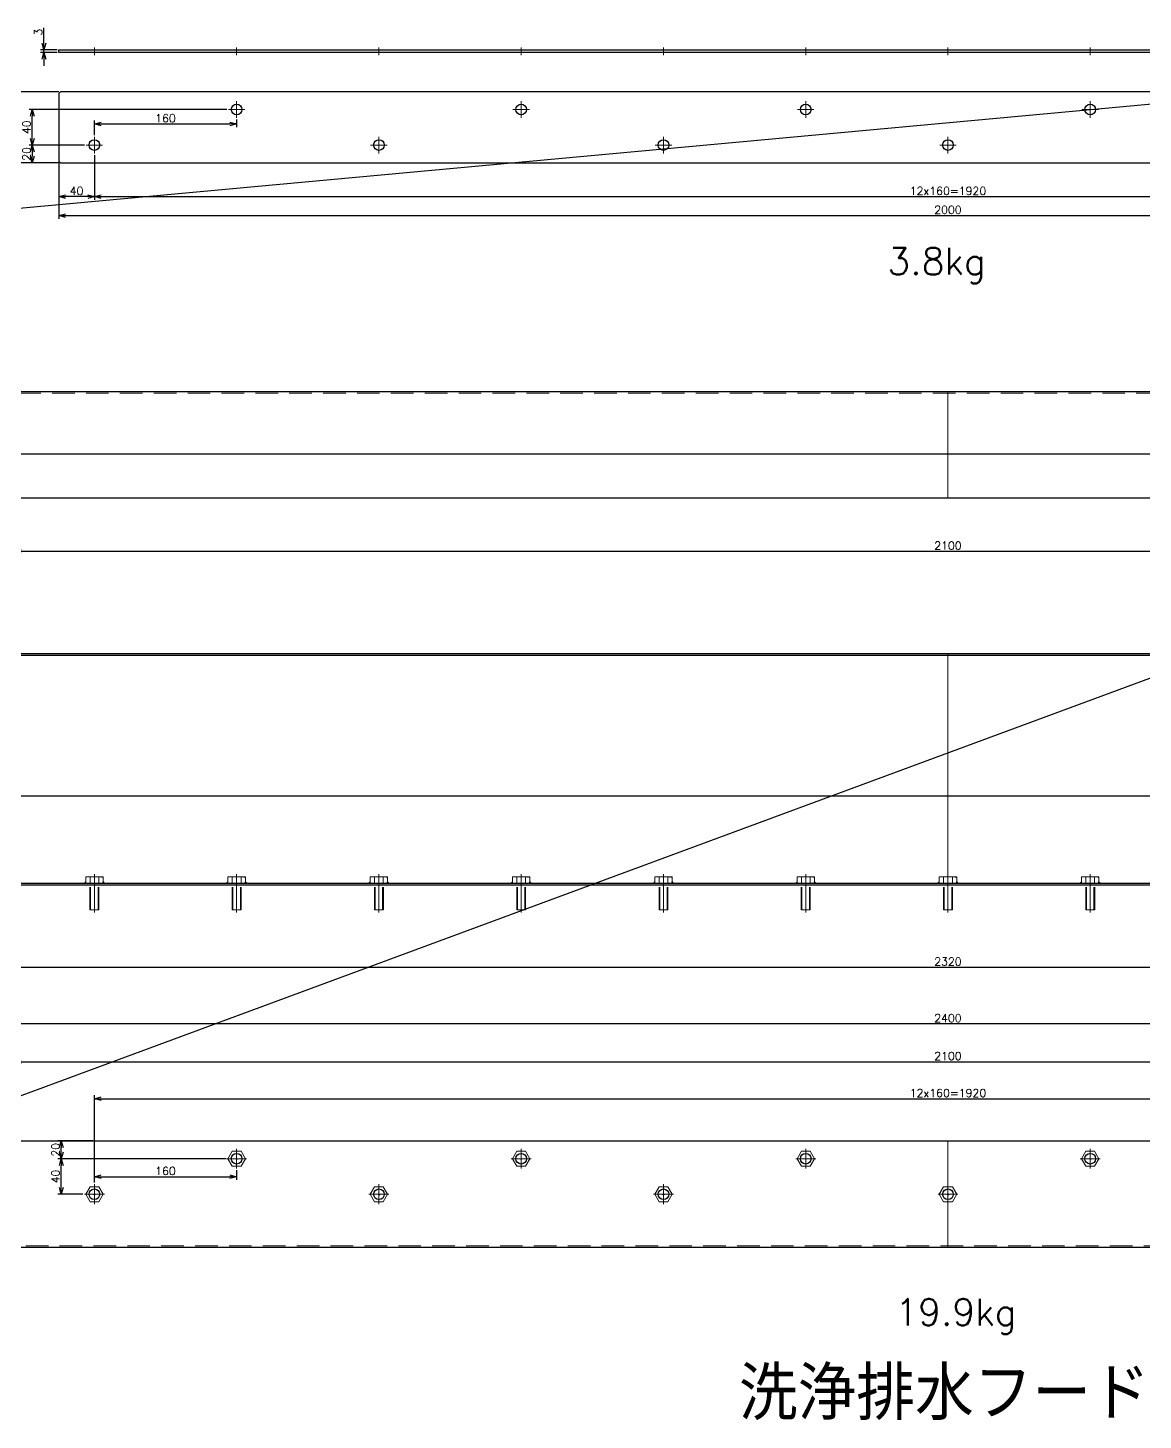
# Model space of a CAD drawing. Header units: millimetres. Extents: x -8731 to 85711, y -14522 to 31379.
# Drawn here: x 28901 to 30155, y -5954 to -4388 of the extents above; entities that cross this region are included whole.
import ezdxf

# ---------------------------------------------------------------- set-up
doc = ezdxf.new("R2010")
doc.units = ezdxf.units.MM
doc.header["$LTSCALE"] = 4
doc.header["$PDMODE"] = 99
doc.header["$PDSIZE"] = 1
doc.linetypes.add('CENTER2', pattern=[28.575, 19.05, -3.175, 3.175, -3.175])
doc.linetypes.add('HIDDEN', pattern=[9.525, 6.35, -3.175])
for name, color, linetype, lineweight in [('04_HIDDEN', 2, 'HIDDEN', 13), ('05_CENTER', 4, 'CENTER2', 13), ('08_DIM', 3, 'Continuous', 13)]:
    doc.layers.add(name, color=color, linetype=linetype, lineweight=lineweight)
doc.layers.add('10_DRAFT', color=8, linetype='Continuous', lineweight=0, plot=False)
doc.styles.add('KSS_TXT', font='txt.shx', dxfattribs={"bigfont": 'extfont2.shx'})
doc.styles.add('KSS_TXT_L', font='txt.shx', dxfattribs={"height": 9, "bigfont": 'extfont2.shx'})
doc.dimstyles.new('KSS_DIM', dxfattribs={"dimscale": 3, "dimtxt": 3, "dimasz": 2.5, "dimexe": 1.25, "dimexo": 0.625, "dimtad": 1, "dimdsep": 46, "dimtxsty": 'KSS_TXT', "dimblk": 'OPEN30', "dimcen": 0, "dimazin": 2, "dimtfac": 0.75, "dimtmove": 0, "dimatfit": 3, "dimldrblk": 'OPEN30', "dimfxl": 1, "dimtolj": 1, "dimarcsym": 0})

# ---------------------------------------------------------------- blocks, each defined once
blk = doc.blocks.new('A$C28002627_1_1_1')
at = {"color": 0, "linetype": 'CENTER2'}
for p, q in [((-11.2, 0), (11.2, 0)), ((0, -11.2), (0, 11.2))]:
    blk.add_line(p, q, dxfattribs=at)
at = {"color": 0}
for p, q in [((-9.8, 0), (-4.9, 8.5)), ((-4.9, -8.5), (-9.8, 0)), ((-4.9, 8.5), (4.9, 8.5)), ((4.9, 8.5), (9.8, 0)), ((9.8, 0), (4.9, -8.5)), ((4.9, -8.5), (-4.9, -8.5))]:
    blk.add_line(p, q, dxfattribs=at)
at = {"layer": '10_DRAFT', "style": 'KSS_TXT_L'}
blk.add_text('BT-M10', height=0.3, dxfattribs=at).set_placement((-0.7, -0.5))
blk = doc.blocks.new('A$C433F3B64_1_1')
at = {"color": 0}
blk.add_lwpolyline([(-1200, 60), (1200, 60), (1200, -60), (-1200, -60)], close=True, dxfattribs=at)
for centre in [(-800, 40), (-480, 40), (-160, 40), (160, 40), (-960, 0), (-640, 0), (-320, 0), (0, 0)]:
    blk.add_circle(centre, 6, dxfattribs=at)
at = {"layer": '04_HIDDEN'}
blk.add_line((1198, -58), (-1198, -58), dxfattribs=at)
at = {"layer": '05_CENTER'}
for p, q in [((-800, 30.7), (-800, 49.3)), ((-480, 30.7), (-480, 49.3)), ((-160, 30.7), (-160, 49.3)), ((160, 30.7), (160, 49.3)), ((-790.7, 40), (-809.3, 40)), ((-470.7, 40), (-489.3, 40)), ((-150.7, 40), (-169.3, 40)), ((150.7, 40), (169.3, 40)), ((-960, -9.3), (-960, 9.3)), ((-640, -9.3), (-640, 9.3)), ((-320, -9.3), (-320, 9.3)), ((0, -9.3), (0, 9.3)), ((-950.7, 0), (-969.3, 0)), ((-630.7, 0), (-649.3, 0)), ((-310.7, 0), (-329.3, 0)), ((9.3, 0), (-9.3, 0))]:
    blk.add_line(p, q, dxfattribs=at)
at = {"layer": '10_DRAFT'}
blk.add_line((0, 60), (0, -60), dxfattribs=at)
at = {"layer": '04_HIDDEN'}
for p in [(-800, 40), (-480, 40), (-160, 40), (160, 40), (-960, 0), (-640, 0), (-320, 0), (0, 0)]:
    blk.add_blockref('A$C28002627_1_1_1', p, dxfattribs=at)
blk = doc.blocks.new('A$C742A68D0_1_1')
at = {"color": 0}
for p, q in [((-9.8, 7), (9.8, 7)), ((-9.8, 0), (-9.8, 7)), ((-9.8, 0), (9.8, 0)), ((-4.9, 0), (-4.9, 7)), ((4.9, 0), (4.9, 7)), ((9.8, 0), (9.8, 7))]:
    blk.add_line(p, q, dxfattribs=at)
at = {"color": 0, "linetype": 'HIDDEN'}
for p, q in [((-5, -30), (-5, 0)), ((-4.2, -30), (-4.2, 0)), ((4.2, -30), (4.2, 0)), ((5, -30), (5, 0)), ((-5, -30), (5, -30))]:
    blk.add_line(p, q, dxfattribs=at)
at = {"color": 0, "linetype": 'CENTER2'}
blk.add_line((0, -33), (0, 10), dxfattribs=at)
at = {"layer": '10_DRAFT', "style": 'KSS_TXT_L'}
blk.add_text('BT-M10x30L', height=0.3, dxfattribs=at).set_placement((6.8, 6.7))
blk = doc.blocks.new('A$C7B156557_1_1')
at = {"color": 3}
blk.add_line((-148, 100), (2248, 100), dxfattribs=at)
at = {"color": 0}
for points in [[(-150, 0), (2250, 0), (2250, 260), (-150, 260)], [(-148, 2), (2248, 2), (2248, 258), (-148, 258)]]:
    blk.add_lwpolyline(points, close=True, dxfattribs=at)
at = {"color": 3}
for points in [[(80.2, 2), (80.2, 3.5), (78.7, 2), (78.7, 2)], [(99.8, 2), (99.8, 3.5), (101.3, 2), (101.3, 2)], [(240.2, 2), (240.2, 3.5), (238.7, 2), (238.7, 2)], [(259.8, 2), (259.8, 3.5), (261.3, 2), (261.3, 2)], [(400.2, 2), (400.2, 3.5), (398.7, 2), (398.7, 2)], [(419.8, 2), (419.8, 3.5), (421.3, 2), (421.3, 2)], [(560.2, 2), (560.2, 3.5), (558.7, 2), (558.7, 2)], [(579.8, 2), (579.8, 3.5), (581.3, 2), (581.3, 2)], [(720.2, 2), (720.2, 3.5), (718.7, 2), (718.7, 2)], [(739.8, 2), (739.8, 3.5), (741.3, 2), (741.3, 2)], [(880.2, 2), (880.2, 3.5), (878.7, 2), (878.7, 2)], [(899.8, 2), (899.8, 3.5), (901.3, 2), (901.3, 2)], [(1040.2, 2), (1040.2, 3.5), (1038.7, 2), (1038.7, 2)], [(1059.8, 2), (1059.8, 3.5), (1061.3, 2), (1061.3, 2)], [(1200.2, 2), (1200.2, 3.5), (1198.7, 2), (1198.7, 2)], [(1219.8, 2), (1219.8, 3.5), (1221.3, 2), (1221.3, 2)]]:
    blk.add_lwpolyline(points, close=True, dxfattribs=at)
at = {"layer": '05_CENTER'}
for p, q in [((90, 5.9), (90, -4)), ((250, 5.9), (250, -4)), ((410, 5.9), (410, -4)), ((570, 5.9), (570, -4)), ((730, 5.9), (730, -4)), ((890, 5.9), (890, -4)), ((1050, 5.9), (1050, -4)), ((1210, 5.9), (1210, -4))]:
    blk.add_line(p, q, dxfattribs=at)
at = {"layer": '10_DRAFT'}
blk.add_line((1050, 260), (1050, 0), dxfattribs=at)
at = {"layer": '04_HIDDEN'}
for p in [(90, 2), (250, 2), (410, 2), (570, 2), (730, 2), (890, 2), (1050, 2), (1210, 2)]:
    blk.add_blockref('A$C742A68D0_1_1', p, dxfattribs=at)
blk = doc.blocks.new('A$C43B72E5D_1_1')
at = {"color": 3}
blk.add_line((150, -30), (-2250, -30), dxfattribs=at)
at = {"color": 0}
blk.add_lwpolyline([(-2250, 20), (150, 20), (150, -100), (-2250, -100)], close=True, dxfattribs=at)
at = {"layer": '04_HIDDEN'}
blk.add_line((148, -98), (-2248, -98), dxfattribs=at)
at = {"layer": '10_DRAFT'}
blk.add_line((-1050, 20), (-1050, -100), dxfattribs=at)
blk = doc.blocks.new('_Open30')
at = {"color": 0, "linetype": 'ByBlock', "lineweight": -2}
for p, q in [((-1, 0.27), (0, 0)), ((0, 0), (-1, -0.27)), ((0, 0), (-1, 0))]:
    blk.add_line(p, q, dxfattribs=at)
blk = doc.blocks.new('*D3112')
at = {"layer": '08_DIM', "color": 0, "lineweight": -2, "transparency": 16777216}
for p, q in [((28975.5, -5687.1), (28975.5, -5588.9)), ((30895.5, -5687.1), (30895.5, -5588.9)), ((28983, -5592.7), (30888, -5592.7))]:
    blk.add_line(p, q, dxfattribs=at)
at = {"layer": 'Defpoints', "color": 0, "transparency": 16777216}
for p in [(30895.5, -5592.7), (28975.5, -5689), (30895.5, -5689)]:
    blk.add_point(p, dxfattribs=at)
at = {"layer": '08_DIM', "color": 0, "lineweight": -2, "transparency": 16777216, "xscale": 7.5, "yscale": 7.5, "zscale": 7.5, "rotation": 180}
blk.add_blockref('_Open30', (28975.5, -5592.7), dxfattribs=at)
at = {"layer": '08_DIM', "color": 0, "lineweight": -2, "transparency": 16777216, "xscale": 7.5, "yscale": 7.5, "zscale": 7.5}
blk.add_blockref('_Open30', (30895.5, -5592.7), dxfattribs=at)
at = {"layer": '08_DIM', "color": 0, "transparency": 16777216, "insert": (29935.5, -5586.3), "char_height": 9, "attachment_point": 5, "style": 'KSS_TXT'}
blk.add_mtext('\\A1;12x160=1920', dxfattribs=at)
blk = doc.blocks.new('*D3113')
at = {"layer": '08_DIM', "color": 0, "lineweight": -2, "transparency": 16777216}
for p, q in [((28975.5, -5687.1), (28975.5, -5676.6)), ((28983, -5680.4), (29128, -5680.4)), ((29135.5, -5673.2), (29135.5, -5684.1))]:
    blk.add_line(p, q, dxfattribs=at)
at = {"layer": 'Defpoints', "color": 0, "transparency": 16777216}
for p in [(29135.5, -5671.3), (29135.5, -5680.4), (28975.5, -5689)]:
    blk.add_point(p, dxfattribs=at)
at = {"layer": '08_DIM', "color": 0, "lineweight": -2, "transparency": 16777216, "xscale": 7.5, "yscale": 7.5, "zscale": 7.5, "rotation": 180}
blk.add_blockref('_Open30', (28975.5, -5680.4), dxfattribs=at)
at = {"layer": '08_DIM', "color": 0, "lineweight": -2, "transparency": 16777216, "xscale": 7.5, "yscale": 7.5, "zscale": 7.5}
blk.add_blockref('_Open30', (29135.5, -5680.4), dxfattribs=at)
at = {"layer": '08_DIM', "color": 0, "transparency": 16777216, "insert": (29055.5, -5674), "char_height": 9, "attachment_point": 5, "style": 'KSS_TXT'}
blk.add_mtext('\\A1;160', dxfattribs=at)
blk = doc.blocks.new('*D3114')
at = {"layer": '08_DIM', "color": 0, "lineweight": -2, "transparency": 16777216}
for p, q in [((29122.5, -5660.2), (28934.5, -5660.2)), ((28938.2, -5692.7), (28938.2, -5667.7)), ((28962.5, -5700.2), (28934.5, -5700.2))]:
    blk.add_line(p, q, dxfattribs=at)
at = {"layer": 'Defpoints', "color": 0, "transparency": 16777216}
for p in [(28938.2, -5660.2), (29124.4, -5660.2), (28964.4, -5700.2)]:
    blk.add_point(p, dxfattribs=at)
at = {"layer": '08_DIM', "color": 0, "lineweight": -2, "transparency": 16777216, "xscale": 7.5, "yscale": 7.5, "zscale": 7.5}
for p, rotation in [((28938.2, -5660.2), 90), ((28938.2, -5700.2), 270)]:
    blk.add_blockref('_Open30', p, dxfattribs=dict(at, rotation=rotation))
at = {"layer": '08_DIM', "color": 0, "transparency": 16777216, "insert": (28931.9, -5680.2), "char_height": 9, "attachment_point": 5, "rotation": 90, "style": 'KSS_TXT'}
blk.add_mtext('\\A1;40', dxfattribs=at)
blk = doc.blocks.new('*D3115')
at = {"layer": '08_DIM', "color": 0, "lineweight": -2, "transparency": 16777216}
for p, q in [((28973.7, -5640.2), (28934.5, -5640.2)), ((28938.2, -5652.7), (28938.2, -5647.7)), ((29123.8, -5660.2), (28934.5, -5660.2))]:
    blk.add_line(p, q, dxfattribs=at)
at = {"layer": 'Defpoints', "color": 0, "transparency": 16777216}
for p in [(28938.2, -5640.2), (28975.5, -5640.2), (29125.7, -5660.2)]:
    blk.add_point(p, dxfattribs=at)
at = {"layer": '08_DIM', "color": 0, "lineweight": -2, "transparency": 16777216, "xscale": 7.5, "yscale": 7.5, "zscale": 7.5}
for p, rotation in [((28938.2, -5640.2), 90), ((28938.2, -5660.2), 270)]:
    blk.add_blockref('_Open30', p, dxfattribs=dict(at, rotation=rotation))
at = {"layer": '08_DIM', "color": 0, "transparency": 16777216, "insert": (28931.9, -5650.2), "char_height": 9, "attachment_point": 5, "rotation": 90, "style": 'KSS_TXT'}
blk.add_mtext('\\A1;20', dxfattribs=at)
blk = doc.blocks.new('*D3116')
at = {"layer": '08_DIM', "color": 0, "lineweight": -2, "transparency": 16777216}
for p, q in [((28885.5, -5649), (28885.5, -5547.4)), ((28893, -5551.1), (30978, -5551.1)), ((30985.5, -5649), (30985.5, -5547.4))]:
    blk.add_line(p, q, dxfattribs=at)
at = {"layer": 'Defpoints', "color": 0, "transparency": 16777216}
for p in [(30985.5, -5551.1), (28885.5, -5650.8), (30985.5, -5650.8)]:
    blk.add_point(p, dxfattribs=at)
at = {"layer": '08_DIM', "color": 0, "lineweight": -2, "transparency": 16777216, "xscale": 7.5, "yscale": 7.5, "zscale": 7.5, "rotation": 180}
blk.add_blockref('_Open30', (28885.5, -5551.1), dxfattribs=at)
at = {"layer": '08_DIM', "color": 0, "lineweight": -2, "transparency": 16777216, "xscale": 7.5, "yscale": 7.5, "zscale": 7.5}
blk.add_blockref('_Open30', (30985.5, -5551.1), dxfattribs=at)
at = {"layer": '08_DIM', "color": 0, "transparency": 16777216, "insert": (29935.5, -5544.7), "char_height": 9, "attachment_point": 5, "style": 'KSS_TXT'}
blk.add_mtext('\\A1;2100', dxfattribs=at)
blk = doc.blocks.new('*D3117')
at = {"layer": '08_DIM', "color": 0, "lineweight": -2, "transparency": 16777216}
for p, q in [((28735.5, -5638.3), (28735.5, -5504.8)), ((31128, -5508.5), (28743, -5508.5)), ((31135.5, -5638.3), (31135.5, -5504.8))]:
    blk.add_line(p, q, dxfattribs=at)
at = {"layer": 'Defpoints', "color": 0, "transparency": 16777216}
for p in [(28735.5, -5508.5), (28735.5, -5640.2), (31135.5, -5640.2)]:
    blk.add_point(p, dxfattribs=at)
at = {"layer": '08_DIM', "color": 0, "lineweight": -2, "transparency": 16777216, "xscale": 7.5, "yscale": 7.5, "zscale": 7.5, "rotation": 180}
blk.add_blockref('_Open30', (28735.5, -5508.5), dxfattribs=at)
at = {"layer": '08_DIM', "color": 0, "lineweight": -2, "transparency": 16777216, "xscale": 7.5, "yscale": 7.5, "zscale": 7.5}
blk.add_blockref('_Open30', (31135.5, -5508.5), dxfattribs=at)
at = {"layer": '08_DIM', "color": 0, "transparency": 16777216, "insert": (29935.5, -5502.1), "char_height": 9, "attachment_point": 5, "style": 'KSS_TXT'}
blk.add_mtext('\\A1;2400', dxfattribs=at)
blk = doc.blocks.new('*D3118')
at = {"layer": '08_DIM', "color": 0, "lineweight": -2, "transparency": 16777216}
for p, q in [((28775.5, -5388.5), (28775.5, -5448.7)), ((31095.5, -5388.5), (31095.5, -5448.7)), ((28783, -5444.9), (31088, -5444.9))]:
    blk.add_line(p, q, dxfattribs=at)
at = {"layer": 'Defpoints', "color": 0, "transparency": 16777216}
for p in [(28775.5, -5386.6), (31095.5, -5386.6), (31095.5, -5444.9)]:
    blk.add_point(p, dxfattribs=at)
at = {"layer": '08_DIM', "color": 0, "lineweight": -2, "transparency": 16777216, "xscale": 7.5, "yscale": 7.5, "zscale": 7.5, "rotation": 180}
blk.add_blockref('_Open30', (28775.5, -5444.9), dxfattribs=at)
at = {"layer": '08_DIM', "color": 0, "lineweight": -2, "transparency": 16777216, "xscale": 7.5, "yscale": 7.5, "zscale": 7.5}
blk.add_blockref('_Open30', (31095.5, -5444.9), dxfattribs=at)
at = {"layer": '08_DIM', "color": 0, "transparency": 16777216, "insert": (29935.5, -5438.5), "char_height": 9, "attachment_point": 5, "style": 'KSS_TXT'}
blk.add_mtext('\\A1;2320', dxfattribs=at)
blk = doc.blocks.new('*D3120')
at = {"layer": '08_DIM', "color": 0, "lineweight": -2, "transparency": 16777216}
for p, q in [((28885.5, -4908.5), (28885.5, -4980.7)), ((30985.5, -4908.5), (30985.5, -4980.7)), ((28893, -4977), (30978, -4977))]:
    blk.add_line(p, q, dxfattribs=at)
at = {"layer": 'Defpoints', "color": 0, "transparency": 16777216}
for p in [(28885.5, -4906.6), (30985.5, -4906.6), (30985.5, -4977)]:
    blk.add_point(p, dxfattribs=at)
at = {"layer": '08_DIM', "color": 0, "lineweight": -2, "transparency": 16777216, "xscale": 7.5, "yscale": 7.5, "zscale": 7.5, "rotation": 180}
blk.add_blockref('_Open30', (28885.5, -4977), dxfattribs=at)
at = {"layer": '08_DIM', "color": 0, "lineweight": -2, "transparency": 16777216, "xscale": 7.5, "yscale": 7.5, "zscale": 7.5}
blk.add_blockref('_Open30', (30985.5, -4977), dxfattribs=at)
at = {"layer": '08_DIM', "color": 0, "transparency": 16777216, "insert": (29935.5, -4970.6), "char_height": 9, "attachment_point": 5, "style": 'KSS_TXT'}
blk.add_mtext('\\A1;2100', dxfattribs=at)
blk = doc.blocks.new('A$C4147621A_1_1')
at = {"color": 0}
blk.add_lwpolyline([(1000, 0), (1000, -3), (-1000, -3), (-1000, 0)], close=True, dxfattribs=at)
at = {"layer": '05_CENTER'}
for p, q in [((-960, 2.8), (-960, -5.8)), ((-800, 2.8), (-800, -5.8)), ((-640, 2.8), (-640, -5.8)), ((-480, 2.8), (-480, -5.8)), ((-320, 2.8), (-320, -5.8)), ((-160, 2.8), (-160, -5.8)), ((0, 2.8), (0, -5.8)), ((160, 2.8), (160, -5.8))]:
    blk.add_line(p, q, dxfattribs=at)
blk = doc.blocks.new('*D3124')
at = {"layer": '08_DIM', "color": 0, "lineweight": -2, "transparency": 16777216}
for p, q in [((28935.5, -4539.9), (28935.5, -4581.7)), ((28975.5, -4531.3), (28975.5, -4581.7)), ((28968, -4578), (28943, -4578))]:
    blk.add_line(p, q, dxfattribs=at)
at = {"layer": 'Defpoints', "color": 0, "transparency": 16777216}
for p in [(28935.5, -4538), (28975.5, -4529.4), (28935.5, -4578)]:
    blk.add_point(p, dxfattribs=at)
at = {"layer": '08_DIM', "color": 0, "lineweight": -2, "transparency": 16777216, "xscale": 7.5, "yscale": 7.5, "zscale": 7.5, "rotation": 180}
blk.add_blockref('_Open30', (28935.5, -4578), dxfattribs=at)
at = {"layer": '08_DIM', "color": 0, "lineweight": -2, "transparency": 16777216, "xscale": 7.5, "yscale": 7.5, "zscale": 7.5}
blk.add_blockref('_Open30', (28975.5, -4578), dxfattribs=at)
at = {"layer": '08_DIM', "color": 0, "transparency": 16777216, "insert": (28955.5, -4571.6), "char_height": 9, "attachment_point": 5, "style": 'KSS_TXT'}
blk.add_mtext('\\A1;40', dxfattribs=at)
blk = doc.blocks.new('*D3125')
at = {"layer": '08_DIM', "color": 0, "lineweight": -2, "transparency": 16777216}
for p, q in [((28975.5, -4531.3), (28975.5, -4581.7)), ((30895.5, -4528.9), (30895.5, -4581.7)), ((28983, -4578), (30888, -4578))]:
    blk.add_line(p, q, dxfattribs=at)
at = {"layer": 'Defpoints', "color": 0, "transparency": 16777216}
for p in [(28975.5, -4529.4), (30895.5, -4527), (30895.5, -4578)]:
    blk.add_point(p, dxfattribs=at)
at = {"layer": '08_DIM', "color": 0, "lineweight": -2, "transparency": 16777216, "xscale": 7.5, "yscale": 7.5, "zscale": 7.5, "rotation": 180}
blk.add_blockref('_Open30', (28975.5, -4578), dxfattribs=at)
at = {"layer": '08_DIM', "color": 0, "lineweight": -2, "transparency": 16777216, "xscale": 7.5, "yscale": 7.5, "zscale": 7.5}
blk.add_blockref('_Open30', (30895.5, -4578), dxfattribs=at)
at = {"layer": '08_DIM', "color": 0, "transparency": 16777216, "insert": (29935.5, -4571.6), "char_height": 9, "attachment_point": 5, "style": 'KSS_TXT'}
blk.add_mtext('\\A1;12x160=1920', dxfattribs=at)
blk = doc.blocks.new('*D3126')
at = {"layer": '08_DIM', "color": 0, "lineweight": -2, "transparency": 16777216}
for p, q in [((28935.5, -4539.9), (28935.5, -4603.1)), ((30935.5, -4539.9), (30935.5, -4603.1)), ((28943, -4599.3), (30928, -4599.3))]:
    blk.add_line(p, q, dxfattribs=at)
at = {"layer": 'Defpoints', "color": 0, "transparency": 16777216}
for p in [(28935.5, -4538), (30935.5, -4538), (30935.5, -4599.3)]:
    blk.add_point(p, dxfattribs=at)
at = {"layer": '08_DIM', "color": 0, "lineweight": -2, "transparency": 16777216, "xscale": 7.5, "yscale": 7.5, "zscale": 7.5, "rotation": 180}
blk.add_blockref('_Open30', (28935.5, -4599.3), dxfattribs=at)
at = {"layer": '08_DIM', "color": 0, "lineweight": -2, "transparency": 16777216, "xscale": 7.5, "yscale": 7.5, "zscale": 7.5}
blk.add_blockref('_Open30', (30935.5, -4599.3), dxfattribs=at)
at = {"layer": '08_DIM', "color": 0, "transparency": 16777216, "insert": (29935.5, -4592.9), "char_height": 9, "attachment_point": 5, "style": 'KSS_TXT'}
blk.add_mtext('\\A1;2000', dxfattribs=at)
blk = doc.blocks.new('*D3127')
at = {"layer": '08_DIM', "color": 0, "lineweight": -2, "transparency": 16777216}
for p, q in [((28975.5, -4508.8), (28975.5, -4492.5)), ((29135.5, -4491.3), (29135.5, -4500)), ((28983, -4496.3), (29128, -4496.3))]:
    blk.add_line(p, q, dxfattribs=at)
at = {"layer": 'Defpoints', "color": 0, "transparency": 16777216}
for p in [(29135.5, -4489.4), (29135.5, -4496.3), (28975.5, -4510.7)]:
    blk.add_point(p, dxfattribs=at)
at = {"layer": '08_DIM', "color": 0, "lineweight": -2, "transparency": 16777216, "xscale": 7.5, "yscale": 7.5, "zscale": 7.5, "rotation": 180}
blk.add_blockref('_Open30', (28975.5, -4496.3), dxfattribs=at)
at = {"layer": '08_DIM', "color": 0, "lineweight": -2, "transparency": 16777216, "xscale": 7.5, "yscale": 7.5, "zscale": 7.5}
blk.add_blockref('_Open30', (29135.5, -4496.3), dxfattribs=at)
at = {"layer": '08_DIM', "color": 0, "transparency": 16777216, "insert": (29055.5, -4489.9), "char_height": 9, "attachment_point": 5, "style": 'KSS_TXT'}
blk.add_mtext('\\A1;160', dxfattribs=at)
blk = doc.blocks.new('*D3128')
at = {"layer": '08_DIM', "color": 0, "lineweight": -2, "transparency": 16777216}
for p, q in [((28964.3, -4520), (28902, -4520)), ((28935.7, -4540), (28902, -4540)), ((28905.7, -4527.5), (28905.7, -4532.5))]:
    blk.add_line(p, q, dxfattribs=at)
at = {"layer": 'Defpoints', "color": 0, "transparency": 16777216}
for p in [(28966.2, -4520), (28905.7, -4540), (28937.5, -4540)]:
    blk.add_point(p, dxfattribs=at)
at = {"layer": '08_DIM', "color": 0, "lineweight": -2, "transparency": 16777216, "xscale": 7.5, "yscale": 7.5, "zscale": 7.5}
for p, rotation in [((28905.7, -4520), 90), ((28905.7, -4540), 270)]:
    blk.add_blockref('_Open30', p, dxfattribs=dict(at, rotation=rotation))
at = {"layer": '08_DIM', "color": 0, "transparency": 16777216, "insert": (28899.3, -4530), "char_height": 9, "attachment_point": 5, "rotation": 90, "style": 'KSS_TXT'}
blk.add_mtext('\\A1;20', dxfattribs=at)
blk = doc.blocks.new('*D3129')
at = {"layer": '08_DIM', "color": 0, "lineweight": -2, "transparency": 16777216}
for p, q in [((29124.3, -4480), (28902, -4480)), ((28905.7, -4512.5), (28905.7, -4487.5)), ((28964.3, -4520), (28902, -4520))]:
    blk.add_line(p, q, dxfattribs=at)
at = {"layer": 'Defpoints', "color": 0, "transparency": 16777216}
for p in [(28905.7, -4480), (29126.2, -4480), (28966.2, -4520)]:
    blk.add_point(p, dxfattribs=at)
at = {"layer": '08_DIM', "color": 0, "lineweight": -2, "transparency": 16777216, "xscale": 7.5, "yscale": 7.5, "zscale": 7.5}
for p, rotation in [((28905.7, -4480), 90), ((28905.7, -4520), 270)]:
    blk.add_blockref('_Open30', p, dxfattribs=dict(at, rotation=rotation))
at = {"layer": '08_DIM', "color": 0, "transparency": 16777216, "insert": (28899.3, -4500), "char_height": 9, "attachment_point": 5, "rotation": 90, "style": 'KSS_TXT'}
blk.add_mtext('\\A1;40', dxfattribs=at)
blk = doc.blocks.new('*D3130')
at = {"layer": '08_DIM', "color": 0, "lineweight": -2, "transparency": 16777216}
for p, q in [((28935.7, -4460), (28883.1, -4460)), ((28886.9, -4532.5), (28886.9, -4467.5)), ((28935.7, -4540), (28883.1, -4540))]:
    blk.add_line(p, q, dxfattribs=at)
at = {"layer": 'Defpoints', "color": 0, "transparency": 16777216}
for p in [(28886.9, -4460), (28937.5, -4460), (28937.5, -4540)]:
    blk.add_point(p, dxfattribs=at)
at = {"layer": '08_DIM', "color": 0, "lineweight": -2, "transparency": 16777216, "xscale": 7.5, "yscale": 7.5, "zscale": 7.5}
for p, rotation in [((28886.9, -4460), 90), ((28886.9, -4540), 270)]:
    blk.add_blockref('_Open30', p, dxfattribs=dict(at, rotation=rotation))
at = {"layer": '08_DIM', "color": 0, "transparency": 16777216, "insert": (28880.5, -4500), "char_height": 9, "attachment_point": 5, "rotation": 90, "style": 'KSS_TXT'}
blk.add_mtext('\\A1;80', dxfattribs=at)
blk = doc.blocks.new('*D3131')
at = {"layer": '08_DIM', "color": 0, "lineweight": -2, "transparency": 16777216}
for p, q in [((28918.8, -4405.4), (28918.8, -4388.2)), ((28933.7, -4412.9), (28915, -4412.9)), ((28933.7, -4415.9), (28915, -4415.9)), ((28918.8, -4415.9), (28918.8, -4412.9)), ((28918.8, -4423.4), (28918.8, -4430.9))]:
    blk.add_line(p, q, dxfattribs=at)
at = {"layer": 'Defpoints', "color": 0, "transparency": 16777216}
for p in [(28918.8, -4412.9), (28935.5, -4412.9), (28935.5, -4415.9)]:
    blk.add_point(p, dxfattribs=at)
at = {"layer": '08_DIM', "color": 0, "lineweight": -2, "transparency": 16777216, "xscale": 7.5, "yscale": 7.5, "zscale": 7.5}
for p, rotation in [((28918.8, -4412.9), 270), ((28918.8, -4415.9), 90)]:
    blk.add_blockref('_Open30', p, dxfattribs=dict(at, rotation=rotation))
at = {"layer": '08_DIM', "color": 0, "transparency": 16777216, "insert": (28912.4, -4393.1), "char_height": 9, "attachment_point": 5, "rotation": 90, "style": 'KSS_TXT'}
blk.add_mtext('\\A1;3', dxfattribs=at)
blk = doc.blocks.new('A$C01A747DA_1_1')
at = {"color": 0}
blk.add_lwpolyline([(-998, -20), (998, -20), (1000, -18), (1000, 58), (998, 60), (-998, 60), (-1000, 58), (-1000, -18)], close=True, dxfattribs=at)
for centre in [(-800, 40), (-480, 40), (-160, 40), (160, 40), (-960, 0), (-640, 0), (-320, 0), (0, 0)]:
    blk.add_circle(centre, 6, dxfattribs=at)
at = {"layer": '05_CENTER'}
for p, q in [((-800, 30.7), (-800, 49.3)), ((-480, 30.7), (-480, 49.3)), ((-160, 30.7), (-160, 49.3)), ((160, 30.7), (160, 49.3)), ((-790.7, 40), (-809.3, 40)), ((-470.7, 40), (-489.3, 40)), ((-150.7, 40), (-169.3, 40)), ((150.7, 40), (169.3, 40)), ((-950.7, 0), (-969.3, 0)), ((-960, -9.3), (-960, 9.3)), ((-640, -9.3), (-640, 9.3)), ((-310.7, 0), (-329.3, 0)), ((-320, -9.3), (-320, 9.3)), ((9.3, 0), (-9.3, 0)), ((0, -9.3), (0, 9.3)), ((-630.7, 0), (-649.3, 0))]:
    blk.add_line(p, q, dxfattribs=at)

msp = doc.modelspace()

# ---------------------------------------------------------------- linework, layer by layer
at = {"color": 3}
for p, q in [((31016.50848, -4395.30726), (28839.98119, -4596.15642)), ((31278.025, -4706.93518), (28160.87774, -5860.41261))]:
    msp.add_line(p, q, dxfattribs=at)

# ---------------------------------------------------------------- block references
for name, p in [('A$C4147621A_1_1', (29935.53393, -4412.93498)), ('A$C01A747DA_1_1', (29935.53393, -4520.04271)), ('A$C7B156557_1_1', (28885.53394, -5352.11682)), ('A$C433F3B64_1_1', (29935.53393, -5700.16623))]:
    msp.add_blockref(name, p)
at = {"rotation": 180}
msp.add_blockref('A$C43B72E5D_1_1', (28885.53394, -4897.24914), dxfattribs=at)

# ---------------------------------------------------------------- texts
at = {"layer": '08_DIM', "color": 6, "style": 'KSS_TXT'}
for s, p in [('3.8kg', (29867.31436, -4665.77586)), ('19.9kg', (29876.22477, -5847.65139))]:
    msp.add_text(s, height=30, dxfattribs=at).set_placement(p)
at = {"layer": '08_DIM', "style": 'KSS_TXT'}
msp.add_text('洗浄排水フード', height=60, dxfattribs=at).set_placement((29700.45131, -5954.1932))

# ---------------------------------------------------------------- dimensions: what is measured, and where the dimension line sits
at = {"layer": '08_DIM'}
for base, p1, p2, picture, middle in [((28918.78768, -4412.93498), (28935.53393, -4415.93498), (28935.53393, -4412.93498), '*D3131', (28912.41268, -4393.05998)), ((28886.88409, -4460.04271), (28937.53393, -4540.04271), (28937.53393, -4460.04271), '*D3130', (28880.50909, -4500.04271)), ((28905.70975, -4480.04271), (28966.19288, -4520.04271), (29126.19288, -4480.04271), '*D3129', (28899.33475, -4500.04271)), ((28905.70975, -4540.04271), (28966.19288, -4520.04271), (28937.53393, -4540.04271), '*D3128', (28899.33475, -4530.04271)), ((28938.24243, -5640.16623), (29125.71903, -5660.16623), (28975.53393, -5640.16623), '*D3115', (28931.86743, -5650.16623)), ((28938.24243, -5660.16623), (28964.35333, -5700.16623), (29124.35333, -5660.16623), '*D3114', (28931.86743, -5680.16623))]:
    dim = msp.add_linear_dim(base=base, p1=p1, p2=p2, angle=90, dimstyle='KSS_DIM', override={"dimscale": 3}, dxfattribs=at)
    dim.commit()
    dim.dimension.update_dxf_attribs({"geometry": picture, "text_midpoint": middle})
for base, p1, p2, picture, middle in [((29135.53393, -4496.26941), (28975.53393, -4510.70166), (29135.53393, -4489.38376), '*D3127', (29055.53393, -4489.89441)), ((28935.53393, -4577.96583), (28975.53393, -4529.38376), (28935.53393, -4538.04271), '*D3124', (28955.53393, -4571.59083)), ((30935.53393, -4599.30994), (28935.53393, -4538.04271), (30935.53393, -4538.04271), '*D3126', (29935.53393, -4592.93494)), ((30985.53396, -4976.96528), (28885.53394, -4906.59019), (30985.53396, -4906.59019), '*D3120', (29935.53395, -4970.59028)), ((31095.53393, -5444.90322), (28775.53393, -5386.58091), (31095.53393, -5386.58091), '*D3118', (29935.53393, -5438.52822)), ((28735.53393, -5508.50084), (31135.53393, -5640.16623), (28735.53393, -5640.16623), '*D3117', (29935.53393, -5502.12584)), ((30985.53396, -5551.11696), (28885.53394, -5650.82518), (30985.53396, -5650.82518), '*D3116', (29935.53395, -5544.74196)), ((29135.53393, -5680.36509), (28975.53393, -5688.98563), (29135.53393, -5671.34683), '*D3113', (29055.53393, -5673.99009))]:
    dim = msp.add_linear_dim(base=base, p1=p1, p2=p2, dimstyle='KSS_DIM', override={"dimscale": 3}, dxfattribs=at)
    dim.commit()
    dim.dimension.update_dxf_attribs({"geometry": picture, "text_midpoint": middle})
for base, p1, p2, picture, middle in [((30895.53393, -4577.96583), (28975.53393, -4529.38376), (30895.53393, -4527.04271), '*D3125', (29935.53393, -4571.59083)), ((30895.53393, -5592.65011), (28975.53393, -5688.98563), (30895.53393, -5688.98563), '*D3112', (29935.53393, -5586.27511))]:
    dim = msp.add_linear_dim(base=base, p1=p1, p2=p2, text='12x160=<>', dimstyle='KSS_DIM', override={"dimscale": 3}, dxfattribs=at)
    dim.commit()
    dim.dimension.update_dxf_attribs({"geometry": picture, "text_midpoint": middle})

doc.saveas('drawing.dxf')
